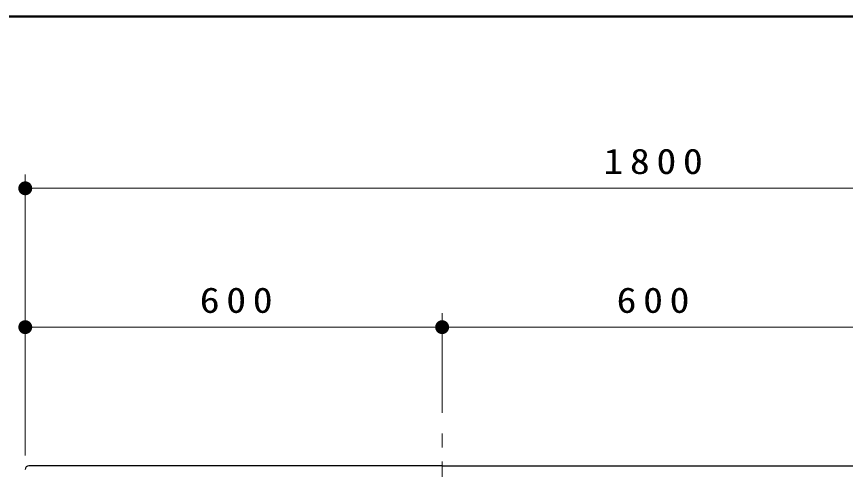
# Model space of a CAD drawing. Units: millimetres on the paper, scale 1:20. Extents: x -365 to 12, y -47 to 257.
# Drawn here: x -309.1 to -249.5, y 224.4 to 257 of the extents above; entities that cross this region are included whole.
import ezdxf

# ---------------------------------------------------------------- set-up
doc = ezdxf.new("R2010")
doc.units = ezdxf.units.MM
doc.linetypes.add('USER2', pattern=[6, 3, -1, 1, -1])
doc.layers.add('LY_1', color=7, linetype='Continuous', lineweight=25)
doc.layers.add('LY_2', color=7, linetype='Continuous', lineweight=13)
doc.styles.add('ＭＳ ゴシック', font='')
doc.styles.get('ＭＳ ゴシック').set_extended_font_data('MS Gothic')

# ---------------------------------------------------------------- blocks, each defined once
blk = doc.blocks.new('filled_dot')
at = {"color": 0, "linetype": 'Continuous', "lineweight": -2, "const_width": 1.25}
blk.add_lwpolyline([(-0.625, 0, 1), (0.625, 0, 1)], format="xyb", close=True, dxfattribs=at)

msp = doc.modelspace()

# ---------------------------------------------------------------- linework, layer by layer
at = {"layer": 'LY_1', "lineweight": 13}
for p, q in [((-308.479, 225.378), (-308.479, 245.628)), ((-308.479, 244.628), (-218.479, 244.628)), ((-278.479, 228.457), (-278.479, 235.628)), ((-308.479, 234.628), (-278.479, 234.628)), ((-278.479, 234.628), (-248.479, 234.628))]:
    msp.add_line(p, q, dxfattribs=at)
at = {"layer": 'LY_1', "linetype": 'USER2', "lineweight": 13}
msp.add_line((-278.479, 185.957), (-278.479, 227.457), dxfattribs=at)
at = {"layer": 'LY_1'}
for q in [(-308.229, 224.628), (-218.728, 224.628)]:
    msp.add_line((-278.479, 224.628), q, dxfattribs=at)
msp.add_arc((-308.228, 224.378), 0.25, 90, 179.99999, dxfattribs=at)
at = {"layer": 'LY_2', "lineweight": 50}
msp.add_line((0, 257), (-365, 257), dxfattribs=at)

# ---------------------------------------------------------------- block references
at = {"layer": 'LY_1', "lineweight": 13, "xscale": 0.4, "yscale": 0.4}
for p in [(-308.479, 244.628), (-308.479, 234.628), (-278.479, 234.628)]:
    msp.add_blockref('filled_dot', p, dxfattribs=at)
at = {"layer": 'LY_1', "lineweight": 13, "xscale": 0.4, "yscale": 0.4, "rotation": 180}
msp.add_blockref('filled_dot', (-278.479, 234.628), dxfattribs=at)

# ---------------------------------------------------------------- texts
at = {"layer": 'LY_1', "char_height": 1.833, "attachment_point": 8, "style": 'ＭＳ ゴシック'}
for s, insert in [('\\T1.33;\\W1.15;1800', (-263.057, 245.628)), ('\\T1.33;\\W1.15;600', (-293.062, 235.628)), ('\\T1.33;\\W1.15;600', (-263.062, 235.628))]:
    msp.add_mtext(s, dxfattribs=dict(at, insert=insert))

doc.saveas('drawing.dxf')
